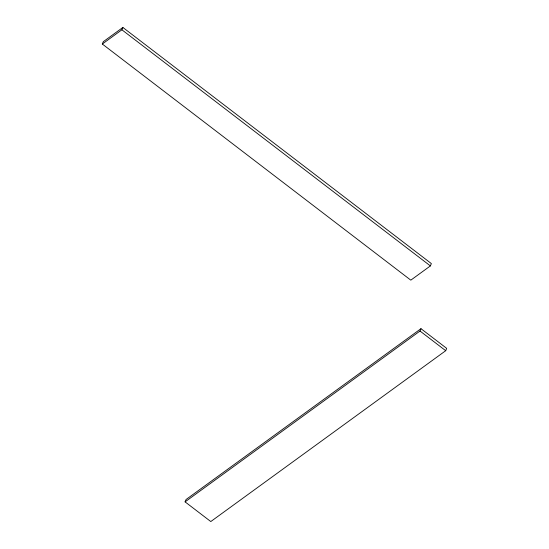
<?xml version="1.0" encoding="UTF-8"?>
<svg xmlns="http://www.w3.org/2000/svg" width="549" height="549" viewBox="0 0 549 549"><rect width="100%" height="100%" fill="white"/><g stroke="black" fill="none" stroke-linecap="round" stroke-linejoin="round"><path stroke-width="0.82" d="M102.32 44.03L103.287 41.69L122.866 27.45L431.356 263.575L430.389 265.915L410.81 280.155L102.32 44.03L121.892 29.79L122.866 27.45M185.082 501.875L186.049 499.528L420.973 328.679L446.68 348.361L445.713 350.701L210.789 521.55L185.082 501.875L420.006 331.026L420.973 328.679M121.892 29.79L430.389 265.915M420.006 331.026L445.713 350.701"/></g></svg>
